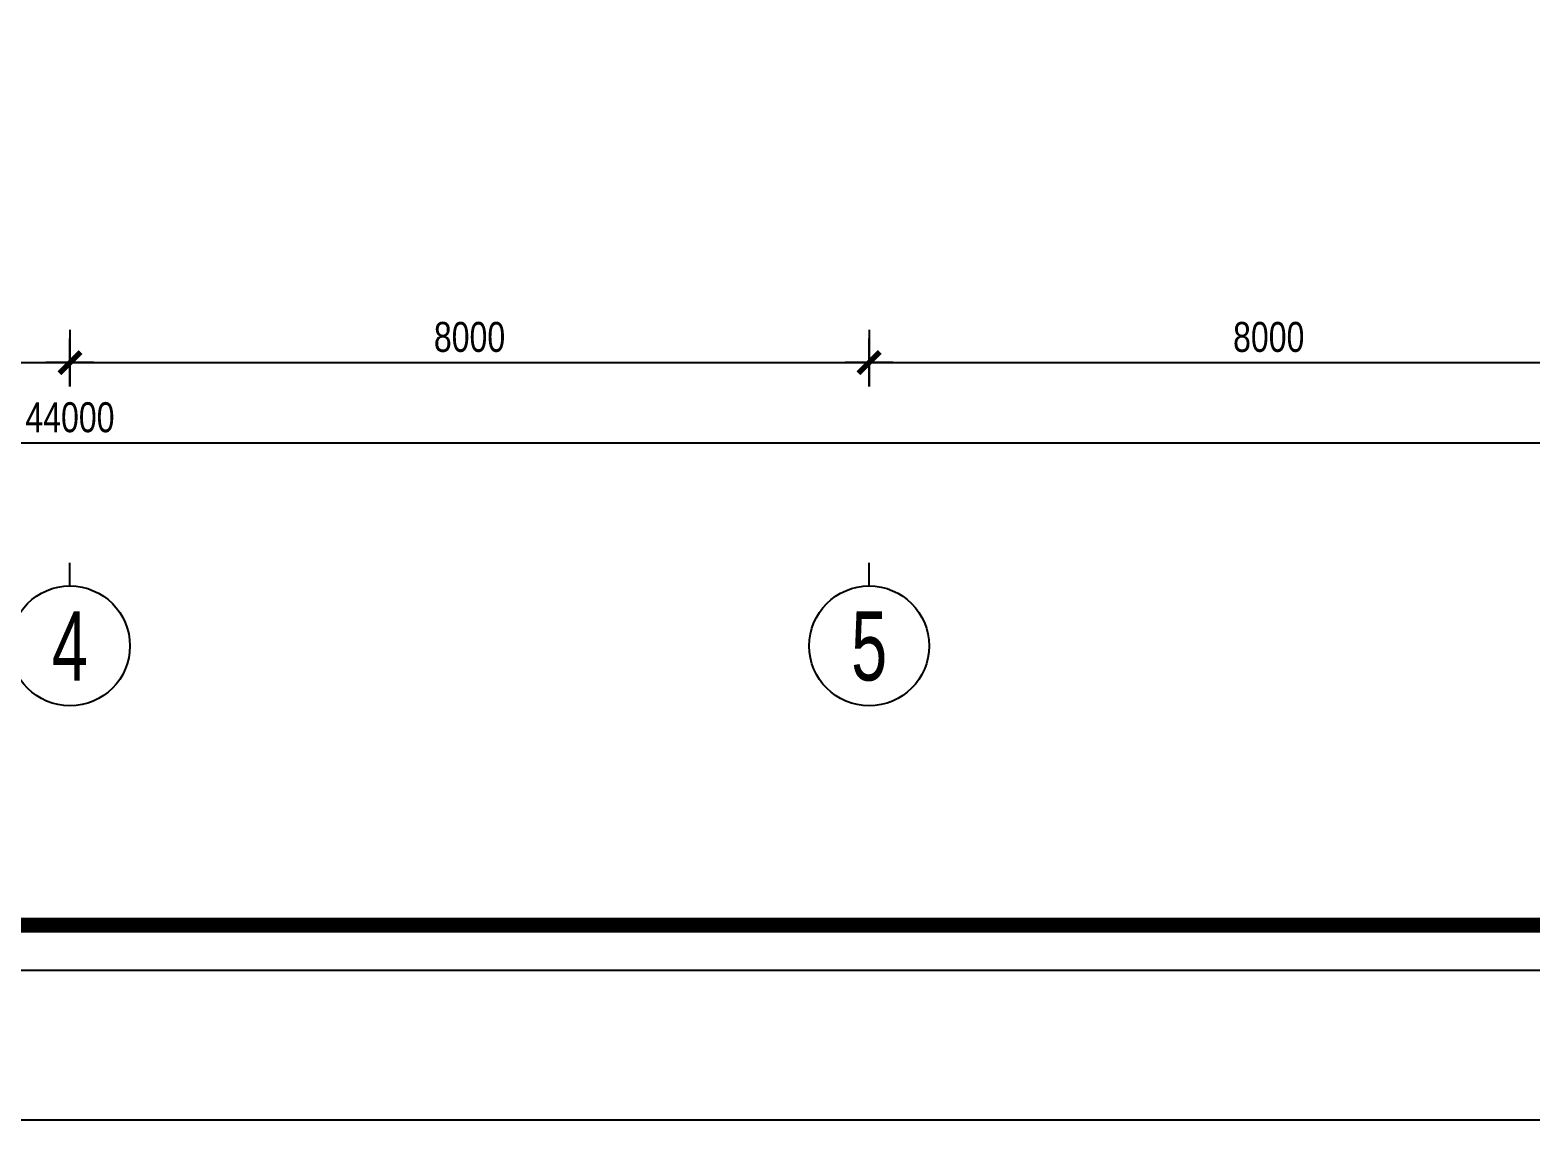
# Model space of a CAD drawing. Header units: metres. Extents: x 352651 to 1421851, y -87441 to -24441.
# Drawn here: x 480578 to 495603, y -87441 to -76531 of the extents above; entities that cross this region are included whole.
import ezdxf
from ezdxf.enums import TextEntityAlignment as Align

# ---------------------------------------------------------------- set-up
doc = ezdxf.new("R2010")
doc.units = ezdxf.units.M
doc.header["$LTSCALE"] = 300
doc.header["$MEASUREMENT"] = 0
doc.header["$PDMODE"] = 2
doc.linetypes.add('DASHED2', pattern=[0.375, 0.25, -0.125])
doc.layers.get('0').update_dxf_attribs({"linetype": 'CONTINUOUS'})
doc.layers.get('Defpoints').update_dxf_attribs({"linetype": 'CONTINUOUS'})
for name, color, linetype in [('0-TEXT', 7, 'CONTINUOUS'), ('0-THAY', 7, 'CONTINUOUS'), ('DIM', 1, 'CONTINUOUS'), ('HATCH', 145, 'CONTINUOUS'), ('TEXT', 4, 'CONTINUOUS'), ('THAY', 9, 'CONTINUOUS'), ('TUONG', 7, 'CONTINUOUS')]:
    doc.layers.add(name, color=color, linetype=linetype)
doc.styles.add('CHUKICHTHUOC', font='vnshx.shx', dxfattribs={"width": 0.8, "height": 300, "bigfont": '@extfont2.shx'})
doc.styles.add('CHUTENTRUC', font='VnAvantH.TTF', dxfattribs={"width": 0.8})
doc.dimstyles.new('150', dxfattribs={"dimscale": 150, "dimtxt": 2, "dimasz": 0.1, "dimexe": 1, "dimexo": 0, "dimgap": 0.7, "dimtad": 1, "dimdec": 0, "dimzin": 0, "dimdsep": 46, "dimtxsty": 'CHUKICHTHUOC', "dimblk": 'ARR', "dimcen": 0, "dimdle": 1, "dimclrd": 3, "dimclre": 3, "dimclrt": 3, "dimadec": 0, "dimazin": 0, "dimtfac": 1, "dimtdec": 0, "dimtix": 1, "dimtmove": 2, "dimatfit": 3, "dimldrblk": 'ARR', "dimfxl": 1, "dimtolj": 1, "dimtzin": 0, "dimarcsym": 0})

# ---------------------------------------------------------------- blocks, each defined once
blk = doc.blocks.new('ARR')
at = {"color": 1}
for p, q in [((0, -16), (0, 16)), ((-16, 0), (16, 0))]:
    blk.add_line(p, q, dxfattribs=at)
at = {"color": 3, "const_width": 3.6}
blk.add_lwpolyline([(-7.1, -7.1), (7.1, 7.1)], dxfattribs=at)
blk = doc.blocks.new('*D20')
at = {"layer": 'Defpoints', "color": 0, "ltscale": 1.5, "transparency": 16777216}
for p in [(472978, -79532), (480978, -79532), (480978, -79860)]:
    blk.add_point(p, dxfattribs=at)
at = {"layer": 'DIM', "color": 3, "lineweight": -2, "ltscale": 1.5, "transparency": 16777216}
for p, q in [((472978, -79532), (472978, -80010)), ((480978, -79532), (480978, -80010)), ((472993, -79860), (480963, -79860))]:
    blk.add_line(p, q, dxfattribs=at)
at = {"layer": 'DIM', "color": 3, "lineweight": -2, "ltscale": 1.5, "transparency": 16777216, "xscale": 15, "yscale": 15, "zscale": 15, "rotation": 180}
blk.add_blockref('ARR', (472978, -79860), dxfattribs=at)
at = {"layer": 'DIM', "color": 3, "lineweight": -2, "ltscale": 1.5, "transparency": 16777216, "xscale": 15, "yscale": 15, "zscale": 15}
blk.add_blockref('ARR', (480978, -79860), dxfattribs=at)
at = {"layer": 'DIM', "color": 3, "ltscale": 1.5, "transparency": 16777216, "insert": (476978, -79605), "char_height": 300, "attachment_point": 5, "style": 'CHUKICHTHUOC'}
blk.add_mtext('\\A1;8000', dxfattribs=at)
blk = doc.blocks.new('*D21')
at = {"layer": 'Defpoints', "color": 0, "ltscale": 1.5, "transparency": 16777216}
for p in [(480978, -79532), (488978, -79532), (488978, -79860)]:
    blk.add_point(p, dxfattribs=at)
at = {"layer": 'DIM', "color": 3, "lineweight": -2, "ltscale": 1.5, "transparency": 16777216}
for p, q in [((480978, -79532), (480978, -80010)), ((488978, -79532), (488978, -80010)), ((480993, -79860), (488963, -79860))]:
    blk.add_line(p, q, dxfattribs=at)
at = {"layer": 'DIM', "color": 3, "lineweight": -2, "ltscale": 1.5, "transparency": 16777216, "xscale": 15, "yscale": 15, "zscale": 15, "rotation": 180}
blk.add_blockref('ARR', (480978, -79860), dxfattribs=at)
at = {"layer": 'DIM', "color": 3, "lineweight": -2, "ltscale": 1.5, "transparency": 16777216, "xscale": 15, "yscale": 15, "zscale": 15}
blk.add_blockref('ARR', (488978, -79860), dxfattribs=at)
at = {"layer": 'DIM', "color": 3, "ltscale": 1.5, "transparency": 16777216, "insert": (484978, -79605), "char_height": 300, "attachment_point": 5, "style": 'CHUKICHTHUOC'}
blk.add_mtext('\\A1;8000', dxfattribs=at)
blk = doc.blocks.new('*D22')
at = {"layer": 'Defpoints', "color": 0, "ltscale": 1.5, "transparency": 16777216}
for p in [(488978, -79532), (496978, -79532), (496978, -79860)]:
    blk.add_point(p, dxfattribs=at)
at = {"layer": 'DIM', "color": 3, "lineweight": -2, "ltscale": 1.5, "transparency": 16777216}
for p, q in [((488978, -79532), (488978, -80010)), ((496978, -79532), (496978, -80010)), ((488993, -79860), (496963, -79860))]:
    blk.add_line(p, q, dxfattribs=at)
at = {"layer": 'DIM', "color": 3, "lineweight": -2, "ltscale": 1.5, "transparency": 16777216, "xscale": 15, "yscale": 15, "zscale": 15, "rotation": 180}
blk.add_blockref('ARR', (488978, -79860), dxfattribs=at)
at = {"layer": 'DIM', "color": 3, "lineweight": -2, "ltscale": 1.5, "transparency": 16777216, "xscale": 15, "yscale": 15, "zscale": 15}
blk.add_blockref('ARR', (496978, -79860), dxfattribs=at)
at = {"layer": 'DIM', "color": 3, "ltscale": 1.5, "transparency": 16777216, "insert": (492978, -79605), "char_height": 300, "attachment_point": 5, "style": 'CHUKICHTHUOC'}
blk.add_mtext('\\A1;8000', dxfattribs=at)
blk = doc.blocks.new('*D24')
at = {"layer": 'Defpoints', "color": 0, "ltscale": 1.5, "transparency": 16777216}
for p in [(458978, -78396), (502978, -78396), (502978, -80664)]:
    blk.add_point(p, dxfattribs=at)
at = {"layer": 'DIM', "color": 3, "lineweight": -2, "ltscale": 1.5, "transparency": 16777216}
for p, q in [((458978, -78396), (458978, -80814)), ((502978, -78396), (502978, -80814)), ((458993, -80664), (502963, -80664))]:
    blk.add_line(p, q, dxfattribs=at)
at = {"layer": 'DIM', "color": 3, "lineweight": -2, "ltscale": 1.5, "transparency": 16777216, "xscale": 15, "yscale": 15, "zscale": 15, "rotation": 180}
blk.add_blockref('ARR', (458978, -80664), dxfattribs=at)
at = {"layer": 'DIM', "color": 3, "lineweight": -2, "ltscale": 1.5, "transparency": 16777216, "xscale": 15, "yscale": 15, "zscale": 15}
blk.add_blockref('ARR', (502978, -80664), dxfattribs=at)
at = {"layer": 'DIM', "color": 3, "ltscale": 1.5, "transparency": 16777216, "insert": (480978, -80409), "char_height": 300, "attachment_point": 5, "style": 'CHUKICHTHUOC'}
blk.add_mtext('\\A1;44000', dxfattribs=at)
blk = doc.blocks.new('TENTRUC')
at = {"layer": '0-THAY'}
blk.add_line((0, -1.4), (0, -0.4), dxfattribs=at)
blk.add_circle((0, -4), 2.6, dxfattribs=at)
at = {"layer": '0-TEXT', "style": 'CHUTENTRUC', "width": 0.7}
blk.add_attdef('E5', text='', height=3, dxfattribs=at).set_placement((0, -4), align=Align.MIDDLE_CENTER)

msp = doc.modelspace()

# ---------------------------------------------------------------- linework, layer by layer
for const_width in [150, 51.9]:
    msp.add_lwpolyline([(446700.9, -85490.5), (528900.9, -85490.5), (528900.9, -26390.5), (446700.9, -26390.5)], close=True, dxfattribs=dict(const_width=const_width))
at = {"layer": 'Defpoints', "linetype": 'DASHED2'}
msp.add_lwpolyline([(441750.9, -87440.5), (530850.9, -87440.5), (530850.9, -24440.5), (441750.9, -24440.5)], close=True, dxfattribs=at)
msp.add_lwpolyline([(441750.9, -87440.5), (530850.9, -87440.5), (530850.9, -24440.5), (441750.9, -24440.5)], close=True, dxfattribs=at)
at = {"layer": 'HATCH', "linetype": 'ByBlock'}
msp.add_lwpolyline([(446250.9, -85940.5), (529350.9, -85940.5), (529350.9, -25940.5), (446250.9, -25940.5)], close=True, dxfattribs=at)
at = {"layer": 'THAY', "linetype": 'ByBlock'}
msp.add_lwpolyline([(446250.9, -85940.5), (529350.9, -85940.5), (529350.9, -25940.5), (446250.9, -25940.5)], close=True, dxfattribs=at)
at = {"layer": 'TUONG'}
msp.add_lwpolyline([(441750.9, -87440.5), (530850.9, -87440.5), (530850.9, -24440.5), (441750.9, -24440.5)], close=True, dxfattribs=at)

# ---------------------------------------------------------------- block references
at = {"layer": 'TEXT', "xscale": 230.7692307693651, "yscale": 230.7692307692487, "zscale": 230.7692307692666}
for p, values in [((480978.4, -81772.6), {'E5': '4'}), ((488978.4, -81772.6), {'E5': '5'})]:
    msp.add_blockref('TENTRUC', p, dxfattribs=at).add_auto_attribs(values)

# ---------------------------------------------------------------- dimensions: what is measured, and where the dimension line sits
at = {"layer": 'DIM'}
for base, p1, p2, picture, middle in [((502978.4, -80663.8), (458978.4, -78395.6), (502978.4, -78395.6), '*D24', (480978.4, -80408.8)), ((480978.4, -79860.2), (472978.4, -79532.5), (480978.4, -79532.5), '*D20', (476978.4, -79605.2)), ((488978.4, -79860.2), (480978.4, -79532.5), (488978.4, -79532.5), '*D21', (484978.4, -79605.2)), ((496978.4, -79860.2), (488978.4, -79532.5), (496978.4, -79532.5), '*D22', (492978.4, -79605.2))]:
    dim = msp.add_linear_dim(base=base, p1=p1, p2=p2, dimstyle='150', dxfattribs=at)
    dim.commit()
    dim.dimension.update_dxf_attribs({"geometry": picture, "text_midpoint": middle})

doc.saveas('drawing.dxf')
